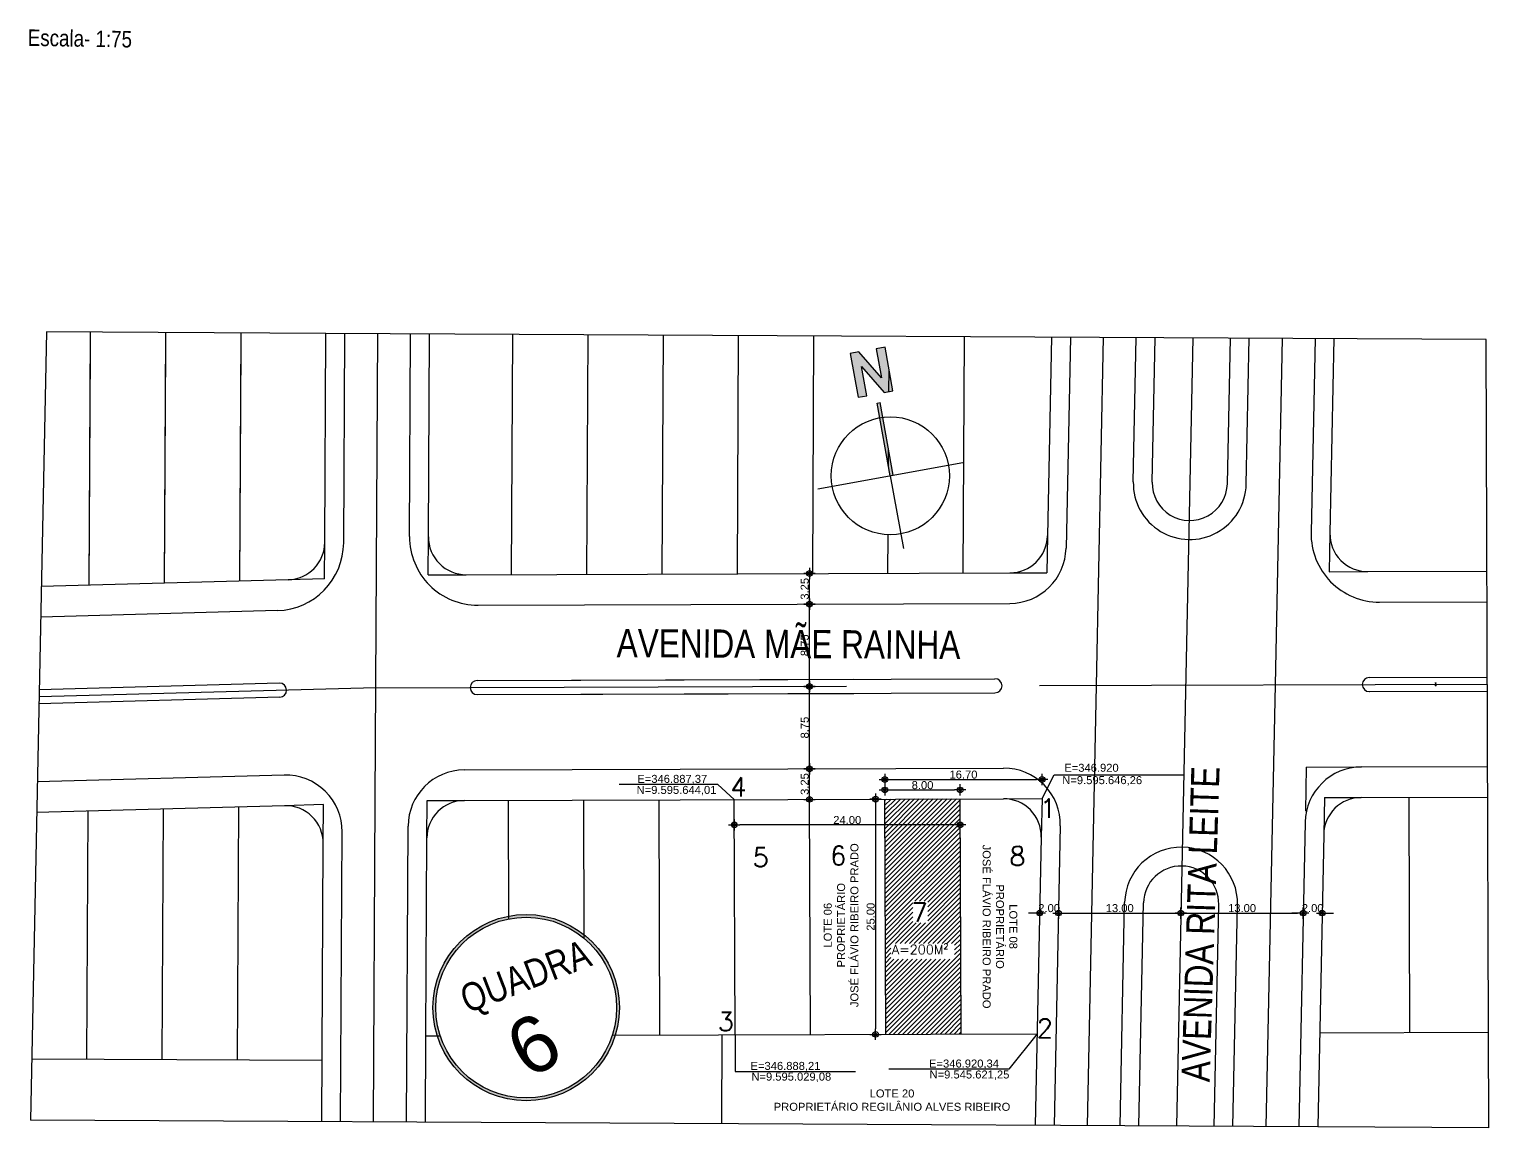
# Model space of a CAD drawing. Header units: millimetres. Extents: x 0 to 5100, y -1 to 1869.
# Drawn here: x 2273.3 to 2428.4, y 966.6 to 1083.4 of the extents above; entities that cross this region are included whole.
import ezdxf

# ---------------------------------------------------------------- set-up
doc = ezdxf.new("R2010")
doc.units = ezdxf.units.MM
doc.header["$LTSCALE"] = 20
for name, pattern in [('ACAD_ISO06W100', [37.5, 24, -3, 0.5, -3, 0.5, -3, 0.5, -3]), ('CONTINU', [0]), ('HIDDEN', [0.375, 0.25, -0.125])]:
    doc.linetypes.add(name, pattern=pattern)
for name, color, linetype in [('ARVORES', 6, 'Continuous'), ('CASA', 3, 'Continuous'), ('CERCADURA', 2, 'Continuous'), ('COTA', 7, 'Continuous'), ('EIXO', 1, 'HIDDEN'), ('LOTE', 51, 'Continuous'), ('MEIOFIO', 2, 'Continuous'), ('NOMERUAS', 50, 'Continuous'), ('POLYLINE', 1, 'Continuous'), ('QUADRA', 4, 'Continuous'), ('TEXTO', 3, 'Continuous'), ('TXT', 2, 'Continuous'), ('Área Verde Geral', 98, 'Continuous')]:
    doc.layers.add(name, color=color, linetype=linetype)
doc.layers.add('hachuras', color=253, linetype='Continuous', lineweight=5)
doc.styles.add('COTA', font='arial.ttf')
doc.styles.add('F2', font='ARIALN.TTF')
doc.styles.add('ROMANS', font='romans__.ttf', dxfattribs={"height": 0.1})
doc.styles.add('SANSSERIF', font='sas_____.pfb', dxfattribs={"height": 1})
doc.dimstyles.new('BOLA100', dxfattribs={"dimscale": 0, "dimtxt": 1.9, "dimasz": 0.18, "dimexe": 0.18, "dimexo": 0.063, "dimgap": 0, "dimtad": 1, "dimzin": 4, "dimdsep": 46, "dimtxsty": 'ROMANS', "dimcen": 0.09, "dimse1": 1, "dimse2": 1, "dimsd1": 1, "dimsd2": 1, "dimclrt": 256, "dimaunit": 1, "dimadec": 4, "dimazin": 0, "dimtfac": 1.2, "dimtix": 1, "dimtmove": 2, "dimatfit": 3, "dimfxl": 1, "dimtvp": 2, "dimtolj": 1, "dimtzin": 4, "dimarcsym": 0})
doc.dimstyles.new('COTAS_EXTERNA_SIT', dxfattribs={"dimtxt": 0.85, "dimasz": 0.6, "dimexe": 0.1, "dimexo": 0.05, "dimgap": 0.08, "dimtad": 1, "dimzin": 4, "dimdsep": 46, "dimtxsty": 'COTA', "dimblk": 'COTAS_STILUS', "dimcen": 0, "dimse1": 1, "dimse2": 1, "dimclrd": 4, "dimclrt": 232, "dimadec": 0, "dimazin": 1, "dimtfac": 1, "dimtix": 1, "dimtofl": 0, "dimtmove": 0, "dimatfit": 2, "dimldrblk": 'COTAS_STILUS', "dimfxl": 1, "dimtfillclr": 1, "dimtolj": 1, "dimtzin": 0, "dimarcsym": 0})

# ---------------------------------------------------------------- blocks, each defined once
blk = doc.blocks.new('*D506')
at = {"layer": 'COTA', "insert": (2422.75, 1013.77), "char_height": 0.1, "attachment_point": 5, "rotation": 270.1951, "style": 'ROMANS'}
blk.add_mtext('\\A1;24.00', dxfattribs=at)
blk = doc.blocks.new('COTAS_STILUS')
at = {"ltscale": 5}
for p, q in [((1, 0), (-1, 0)), ((0, -1), (0, 1))]:
    blk.add_line(p, q, dxfattribs=at)
for radius in [0.5, 0.25]:
    blk.add_circle((0, 0), radius, dxfattribs=at)
blk = doc.blocks.new('*D536')
at = {"layer": 'COTA', "color": 4, "lineweight": -2}
blk.add_line((2364.84, 1002.54), (2371.64, 1002.54), dxfattribs=at)
at = {"layer": 'COTA', "color": 4, "lineweight": -2, "xscale": 0.6, "yscale": 0.6, "zscale": 0.6, "rotation": 180}
blk.add_blockref('COTAS_STILUS', (2364.24, 1002.54), dxfattribs=at)
at = {"layer": 'COTA', "color": 4, "lineweight": -2, "xscale": 0.6, "yscale": 0.6, "zscale": 0.6}
blk.add_blockref('COTAS_STILUS', (2372.24, 1002.54), dxfattribs=at)
at = {"layer": 'COTA', "color": 232, "insert": (2368.24, 1003.05), "char_height": 0.85, "attachment_point": 5, "style": 'COTA'}
blk.add_mtext('\\A1;8.00', dxfattribs=at)
blk = doc.blocks.new('*D537')
at = {"layer": 'COTA', "color": 4, "lineweight": -2}
blk.add_line((2363.25, 1000.97), (2363.25, 977.17), dxfattribs=at)
at = {"layer": 'COTA', "color": 4, "lineweight": -2, "xscale": 0.6, "yscale": 0.6, "zscale": 0.6}
for p, rotation in [((2363.25, 1001.57), 90), ((2363.25, 976.57), 270)]:
    blk.add_blockref('COTAS_STILUS', p, dxfattribs=dict(at, rotation=rotation))
at = {"layer": 'COTA', "color": 232, "insert": (2362.73, 989.07), "char_height": 0.85, "attachment_point": 5, "rotation": 90, "style": 'COTA'}
blk.add_mtext('\\A1;25.00', dxfattribs=at)
blk = doc.blocks.new('*D538')
at = {"layer": 'COTA', "color": 4, "lineweight": -2}
blk.add_line((2364.84, 1003.66), (2380.34, 1003.66), dxfattribs=at)
at = {"layer": 'COTA', "color": 4, "lineweight": -2, "xscale": 0.6, "yscale": 0.6, "zscale": 0.6, "rotation": 180}
blk.add_blockref('COTAS_STILUS', (2364.24, 1003.66), dxfattribs=at)
at = {"layer": 'COTA', "color": 4, "lineweight": -2, "xscale": 0.6, "yscale": 0.6, "zscale": 0.6}
blk.add_blockref('COTAS_STILUS', (2380.94, 1003.66), dxfattribs=at)
at = {"layer": 'COTA', "color": 232, "insert": (2372.59, 1004.17), "char_height": 0.85, "attachment_point": 5, "style": 'COTA'}
blk.add_mtext('\\A1;16.70', dxfattribs=at)
blk = doc.blocks.new('*D539')
at = {"layer": 'COTA', "color": 4, "lineweight": -2}
blk.add_line((2371.64, 998.83), (2348.84, 998.83), dxfattribs=at)
at = {"layer": 'COTA', "color": 4, "lineweight": -2, "xscale": 0.6, "yscale": 0.6, "zscale": 0.6, "rotation": 180}
blk.add_blockref('COTAS_STILUS', (2348.24, 998.83), dxfattribs=at)
at = {"layer": 'COTA', "color": 4, "lineweight": -2, "xscale": 0.6, "yscale": 0.6, "zscale": 0.6}
blk.add_blockref('COTAS_STILUS', (2372.24, 998.83), dxfattribs=at)
at = {"layer": 'COTA', "color": 232, "insert": (2360.24, 999.34), "char_height": 0.85, "attachment_point": 5, "style": 'COTA'}
blk.add_mtext('\\A1;24.00', dxfattribs=at)
blk = doc.blocks.new('*D540')
at = {"layer": 'COTA', "color": 4, "lineweight": -2}
blk.add_line((2356.23, 1002.14), (2356.23, 1004.19), dxfattribs=at)
at = {"layer": 'COTA', "color": 4, "lineweight": -2, "xscale": 0.6, "yscale": 0.6, "zscale": 0.6}
for p, rotation in [((2356.23, 1004.79), 90), ((2356.23, 1001.54), 270)]:
    blk.add_blockref('COTAS_STILUS', p, dxfattribs=dict(at, rotation=rotation))
at = {"layer": 'COTA', "color": 232, "insert": (2355.72, 1003.17), "char_height": 0.85, "attachment_point": 5, "rotation": 90, "style": 'COTA'}
blk.add_mtext('\\A1;3.25', dxfattribs=at)
blk = doc.blocks.new('*D541')
at = {"layer": 'COTA', "color": 4, "lineweight": -2}
blk.add_line((2356.23, 1005.39), (2356.23, 1012.94), dxfattribs=at)
at = {"layer": 'COTA', "color": 4, "lineweight": -2, "xscale": 0.6, "yscale": 0.6, "zscale": 0.6}
for p, rotation in [((2356.23, 1013.54), 90), ((2356.23, 1004.79), 270)]:
    blk.add_blockref('COTAS_STILUS', p, dxfattribs=dict(at, rotation=rotation))
at = {"layer": 'COTA', "color": 232, "insert": (2355.72, 1009.17), "char_height": 0.85, "attachment_point": 5, "rotation": 90, "style": 'COTA'}
blk.add_mtext('\\A1;8.75', dxfattribs=at)
blk = doc.blocks.new('*D542')
at = {"layer": 'COTA', "color": 4, "lineweight": -2}
blk.add_line((2356.23, 1014.14), (2356.23, 1021.69), dxfattribs=at)
at = {"layer": 'COTA', "color": 4, "lineweight": -2, "xscale": 0.6, "yscale": 0.6, "zscale": 0.6}
for p, rotation in [((2356.23, 1022.29), 90), ((2356.23, 1013.54), 270)]:
    blk.add_blockref('COTAS_STILUS', p, dxfattribs=dict(at, rotation=rotation))
at = {"layer": 'COTA', "color": 232, "insert": (2355.72, 1017.92), "char_height": 0.85, "attachment_point": 5, "rotation": 90, "style": 'COTA'}
blk.add_mtext('\\A1;8.75', dxfattribs=at)
blk = doc.blocks.new('*D543')
at = {"layer": 'COTA', "color": 4, "lineweight": -2}
blk.add_line((2356.23, 1022.89), (2356.23, 1024.94), dxfattribs=at)
at = {"layer": 'COTA', "color": 4, "lineweight": -2, "xscale": 0.6, "yscale": 0.6, "zscale": 0.6}
for p, rotation in [((2356.23, 1025.54), 90), ((2356.23, 1022.29), 270)]:
    blk.add_blockref('COTAS_STILUS', p, dxfattribs=dict(at, rotation=rotation))
at = {"layer": 'COTA', "color": 232, "insert": (2355.72, 1023.92), "char_height": 0.85, "attachment_point": 5, "rotation": 90, "style": 'COTA'}
blk.add_mtext('\\A1;3.25', dxfattribs=at)
blk = doc.blocks.new('*D544')
at = {"layer": 'COTA', "color": 4, "lineweight": -2}
for p, q in [((2380.09, 989.46), (2379.49, 989.46)), ((2383.29, 989.46), (2383.89, 989.46))]:
    blk.add_line(p, q, dxfattribs=at)
at = {"layer": 'COTA', "color": 4, "lineweight": -2, "xscale": 0.6, "yscale": 0.6, "zscale": 0.6}
blk.add_blockref('COTAS_STILUS', (2380.69, 989.46), dxfattribs=at)
at = {"layer": 'COTA', "color": 4, "lineweight": -2, "xscale": 0.6, "yscale": 0.6, "zscale": 0.6, "rotation": 180}
blk.add_blockref('COTAS_STILUS', (2382.69, 989.46), dxfattribs=at)
at = {"layer": 'COTA', "color": 232, "insert": (2381.69, 989.98), "char_height": 0.85, "attachment_point": 5, "style": 'COTA'}
blk.add_mtext('\\A1;2.00', dxfattribs=at)
blk = doc.blocks.new('*D545')
at = {"layer": 'COTA', "color": 4, "lineweight": -2}
blk.add_line((2383.29, 989.46), (2395.08, 989.46), dxfattribs=at)
at = {"layer": 'COTA', "color": 4, "lineweight": -2, "xscale": 0.6, "yscale": 0.6, "zscale": 0.6, "rotation": 180}
blk.add_blockref('COTAS_STILUS', (2382.69, 989.46), dxfattribs=at)
at = {"layer": 'COTA', "color": 4, "lineweight": -2, "xscale": 0.6, "yscale": 0.6, "zscale": 0.6}
blk.add_blockref('COTAS_STILUS', (2395.68, 989.46), dxfattribs=at)
at = {"layer": 'COTA', "color": 232, "insert": (2389.19, 989.98), "char_height": 0.85, "attachment_point": 5, "style": 'COTA'}
blk.add_mtext('\\A1;13.00', dxfattribs=at)
blk = doc.blocks.new('*D546')
at = {"layer": 'COTA', "color": 4, "lineweight": -2}
blk.add_line((2396.28, 989.46), (2408.09, 989.46), dxfattribs=at)
at = {"layer": 'COTA', "color": 4, "lineweight": -2, "xscale": 0.6, "yscale": 0.6, "zscale": 0.6, "rotation": 180}
blk.add_blockref('COTAS_STILUS', (2395.68, 989.46), dxfattribs=at)
at = {"layer": 'COTA', "color": 4, "lineweight": -2, "xscale": 0.6, "yscale": 0.6, "zscale": 0.6}
blk.add_blockref('COTAS_STILUS', (2408.69, 989.46), dxfattribs=at)
at = {"layer": 'COTA', "color": 232, "insert": (2402.19, 989.98), "char_height": 0.85, "attachment_point": 5, "style": 'COTA'}
blk.add_mtext('\\A1;13.00', dxfattribs=at)
blk = doc.blocks.new('*D547')
at = {"layer": 'COTA', "color": 4, "lineweight": -2}
for p, q in [((2408.09, 989.46), (2407.49, 989.46)), ((2411.29, 989.46), (2411.89, 989.46))]:
    blk.add_line(p, q, dxfattribs=at)
at = {"layer": 'COTA', "color": 4, "lineweight": -2, "xscale": 0.6, "yscale": 0.6, "zscale": 0.6}
blk.add_blockref('COTAS_STILUS', (2408.69, 989.46), dxfattribs=at)
at = {"layer": 'COTA', "color": 4, "lineweight": -2, "xscale": 0.6, "yscale": 0.6, "zscale": 0.6, "rotation": 180}
blk.add_blockref('COTAS_STILUS', (2410.69, 989.46), dxfattribs=at)
at = {"layer": 'COTA', "color": 232, "insert": (2409.69, 989.98), "char_height": 0.85, "attachment_point": 5, "style": 'COTA'}
blk.add_mtext('\\A1;2.00', dxfattribs=at)
blk = doc.blocks.new('Norte1-flat-1-flat-1')
at = {"linetype": 'CONTINU'}
blk.add_hatch(color=7, dxfattribs=at).paths.add_polyline_path([(-21.16, 37.23), (-23.84, 35.94), (-17.39, 22.5), (-14.71, 23.79), (-19.01, 32.75), (-9.36, 26.36), (-6.68, 27.64), (-13.13, 41.08), (-15.81, 39.8), (-11.51, 30.84)])
h = blk.add_hatch(color=7, dxfattribs=at)
h.paths.add_polyline_path([(-9.82, 22.74), (-10.71, 22.31), (-8.57, 17.85, -0.012506), (-7.66, 18.26)])
h.paths.add_polyline_path([(-7.66, 18.26, 0.012506), (-8.57, 17.85), (0, 0), (0.89, 0.43)])
at = {"color": 7, "linetype": 'CONTINU'}
for p, q in [((-10.71, 22.31), (-9.82, 22.74)), ((0, 0), (-10.71, 22.31)), ((0.89, 0.43), (-9.82, 22.74)), ((-22.31, -10.71), (22.31, 10.71)), ((0, 0), (10.71, -22.31))]:
    blk.add_line(p, q, dxfattribs=at)
blk.add_lwpolyline([(-23.84, 35.94), (-17.39, 22.5), (-14.71, 23.79), (-19.01, 32.75), (-9.36, 26.36), (-6.68, 27.64), (-13.13, 41.08), (-15.81, 39.8), (-11.51, 30.84), (-21.16, 37.23)], close=True, dxfattribs=at)
blk.add_circle((0, 0), 19.8, dxfattribs=at)

msp = doc.modelspace()

# ---------------------------------------------------------------- hatches: boundary and pattern name
at = {"layer": 'CERCADURA'}
h = msp.add_hatch(color=151, dxfattribs=at)
h.paths.add_polyline_path([(2316.941, 975.7, 1), (2335.303, 983.119, 1)])
h.paths.add_polyline_path([(2335.025, 983.007, -1), (2317.219, 975.813, -1)], flags=16)
h.paths.add_polyline_path([(2317.929, 977.612), (2332.102, 984.025), (2330.069, 988.519), (2315.895, 982.105)], flags=8)
h.paths.add_polyline_path([(2321.661, 968.968), (2333.93, 974.52), (2329.59, 984.112), (2317.32, 978.56)], flags=24)

# ---------------------------------------------------------------- linework, layer by layer
at = {"layer": 'CASA', "color": 7, "linetype": 'ACAD_ISO06W100'}
for p, q in [((2275.165, 1051.223), (2273.443, 967.448)), ((2396.947, 1050.585), (2395.225, 966.81))]:
    msp.add_line(p, q, dxfattribs=at)
at = {"layer": 'CERCADURA', "color": 151}
for radius in [9.902, 9.602]:
    msp.add_circle((2326.122, 979.41, 61.298), radius, dxfattribs=at)
at = {"layer": 'EIXO', "linetype": 'HIDDEN', "ltscale": 10}
for p, q in [((2310.092, 1001.433), (2310.351, 1051.039)), ((2387.446, 1050.635), (2386.686, 1013.646)), ((2406.448, 1050.536), (2405.691, 1013.711)), ((2310.152, 1013.386), (2274.368, 1012.441)), ((2310.154, 1013.386), (2380.657, 1013.626)), ((2380.657, 1013.626), (2428.245, 1013.788)), ((2386.686, 1013.646), (2385.724, 966.86)), ((2405.691, 1013.711), (2404.726, 966.76)), ((2309.913, 967.257), (2310.092, 1001.433)), ((2309.913, 967.257), (2310.092, 1001.433)), ((2315.571, 997.439), (2315.592, 1001.404)), ((2315.592, 1001.404), (2319.557, 1001.418)), ((2376.84, 1001.613), (2380.937, 1001.627)), ((2380.937, 1001.627), (2380.853, 997.531))]:
    msp.add_line(p, q, dxfattribs=at)
at = {"layer": 'EIXO', "linetype": 'HIDDEN', "ltscale": 5}
for p in [(2381.511, 1029.533), (2377.525, 1025.615)]:
    msp.add_line(p, (2381.431, 1025.629), dxfattribs=at)
at = {"layer": 'hachuras'}
for p, q in [((2364.242, 1001.415), (2364.397, 1001.57)), ((2364.244, 1000.922), (2364.894, 1001.572)), ((2364.245, 1000.429), (2365.39, 1001.574)), ((2364.247, 999.935), (2365.887, 1001.575)), ((2364.249, 999.442), (2366.384, 1001.577)), ((2364.25, 998.949), (2366.88, 1001.579)), ((2364.252, 998.456), (2367.377, 1001.581)), ((2364.254, 997.962), (2367.874, 1001.582)), ((2364.255, 997.469), (2368.37, 1001.584)), ((2364.257, 996.976), (2368.867, 1001.586)), ((2364.259, 996.482), (2369.364, 1001.587)), ((2364.26, 995.989), (2369.86, 1001.589)), ((2364.262, 995.496), (2370.357, 1001.591)), ((2364.264, 995.002), (2370.854, 1001.592)), ((2364.265, 994.509), (2371.35, 1001.594)), ((2364.267, 994.016), (2371.847, 1001.596)), ((2364.269, 993.523), (2372.242, 1001.495)), ((2364.27, 993.029), (2372.243, 1001.002)), ((2364.272, 992.536), (2372.245, 1000.509)), ((2364.274, 992.043), (2372.247, 1000.016)), ((2364.275, 991.549), (2372.248, 999.522)), ((2364.277, 991.056), (2372.25, 999.029)), ((2364.279, 990.563), (2372.252, 998.536)), ((2364.281, 990.07), (2372.253, 998.042)), ((2364.282, 989.576), (2372.255, 997.549)), ((2364.284, 989.083), (2372.257, 997.056)), ((2364.286, 988.59), (2372.258, 996.563)), ((2364.287, 988.096), (2372.26, 996.069)), ((2367.415, 990.729), (2372.262, 995.576)), ((2367.91, 990.729), (2372.263, 995.083)), ((2368.405, 990.729), (2372.265, 994.589)), ((2368.787, 990.617), (2372.267, 994.096)), ((2368.787, 990.122), (2372.269, 993.603)), ((2368.787, 989.627), (2372.27, 993.109)), ((2368.787, 989.132), (2372.272, 992.616)), ((2366.852, 986.207), (2372.275, 991.63)), ((2367.347, 986.207), (2372.277, 991.136)), ((2368.787, 988.637), (2372.274, 992.123)), ((2364.289, 987.603), (2367.222, 990.536)), ((2364.291, 987.11), (2367.222, 990.041)), ((2364.292, 986.616), (2367.222, 989.546)), ((2367.842, 986.207), (2372.279, 990.643)), ((2368.337, 986.207), (2372.28, 990.15)), ((2368.832, 986.207), (2372.282, 989.656)), ((2364.294, 986.123), (2367.222, 989.051)), ((2364.296, 985.63), (2367.222, 988.556)), ((2365.368, 986.207), (2367.571, 988.41)), ((2365.862, 986.207), (2368.066, 988.41)), ((2366.357, 986.207), (2368.561, 988.41)), ((2369.327, 986.207), (2372.284, 989.163)), ((2369.822, 986.207), (2372.285, 988.67)), ((2370.317, 986.207), (2372.287, 988.177)), ((2370.812, 986.207), (2372.289, 987.683)), ((2371.307, 986.207), (2372.29, 987.19)), ((2371.628, 986.033), (2372.292, 986.697)), ((2364.297, 985.137), (2364.873, 985.712)), ((2364.299, 984.643), (2364.873, 985.217)), ((2364.324, 977.244), (2372.297, 985.217)), ((2371.628, 985.538), (2372.294, 986.203)), ((2371.628, 985.043), (2372.295, 985.71)), ((2364.301, 984.15), (2364.873, 984.722)), ((2364.302, 983.657), (2365.194, 984.548)), ((2364.304, 983.163), (2365.689, 984.548)), ((2364.306, 982.67), (2366.183, 984.548)), ((2364.307, 982.177), (2366.678, 984.548)), ((2364.309, 981.683), (2367.173, 984.548)), ((2364.311, 981.19), (2367.668, 984.548)), ((2364.312, 980.697), (2368.163, 984.548)), ((2364.314, 980.204), (2368.658, 984.548)), ((2364.316, 979.71), (2369.153, 984.548)), ((2364.317, 979.217), (2369.648, 984.548)), ((2364.319, 978.724), (2370.143, 984.548)), ((2364.321, 978.23), (2370.638, 984.548)), ((2364.322, 977.737), (2371.133, 984.548)), ((2364.326, 976.751), (2372.299, 984.723)), ((2364.641, 976.571), (2372.3, 984.23)), ((2365.138, 976.573), (2372.302, 983.737)), ((2365.635, 976.574), (2372.304, 983.244)), ((2366.131, 976.576), (2372.305, 982.75)), ((2366.628, 976.578), (2372.307, 982.257)), ((2367.125, 976.58), (2372.309, 981.764)), ((2367.621, 976.581), (2372.311, 981.27)), ((2368.118, 976.583), (2372.312, 980.777)), ((2368.615, 976.585), (2372.314, 980.284)), ((2369.111, 976.586), (2372.316, 979.79)), ((2369.608, 976.588), (2372.317, 979.297)), ((2370.105, 976.59), (2372.319, 978.804)), ((2370.601, 976.591), (2372.321, 978.311)), ((2371.098, 976.593), (2372.322, 977.817)), ((2371.595, 976.595), (2372.324, 977.324)), ((2372.091, 976.596), (2372.326, 976.831))]:
    msp.add_line(p, q, dxfattribs=at)
at = {"layer": 'LOTE'}
for p, q in [((2304.852, 1051.068), (2275.165, 1051.223)), ((2279.711, 1024.305), (2279.852, 1051.198)), ((2287.712, 1024.526), (2287.852, 1051.157)), ((2295.714, 1024.747), (2295.852, 1051.115)), ((2428.12, 1050.422), (2304.852, 1051.068)), ((2324.568, 1025.435), (2324.701, 1050.964)), ((2332.567, 1025.393), (2332.701, 1050.922)), ((2340.568, 1025.489), (2340.701, 1050.88)), ((2348.568, 1025.517), (2348.701, 1050.838)), ((2356.569, 1025.544), (2356.701, 1050.796)), ((2372.569, 1025.598), (2372.701, 1050.712)), ((2428.405, 966.636), (2428.12, 1050.422)), ((2279.711, 1024.305), (2279.842, 1049.309)), ((2287.712, 1024.526), (2287.843, 1049.529)), ((2295.714, 1024.747), (2295.845, 1049.75)), ((2364.67, 1044.864), (2364.682, 1047.239)), ((2364.629, 1036.973), (2364.638, 1038.684)), ((2364.569, 1025.571), (2364.59, 1029.66)), ((2364.569, 1025.571), (2364.59, 1029.66)), ((2299.685, 1021.605), (2274.542, 1020.911)), ((2279.447, 973.917), (2279.585, 1000.293)), ((2287.447, 973.875), (2287.587, 1000.513)), ((2295.447, 973.833), (2295.588, 1000.734)), ((2324.284, 988.834), (2324.242, 1001.434)), ((2332.292, 986.767), (2332.242, 1001.461)), ((2340.327, 976.488), (2340.241, 1001.488)), ((2348.327, 976.516), (2348.241, 1001.515)), ((2356.327, 976.543), (2356.241, 1001.543)), ((2364.326, 976.57), (2364.241, 1001.57)), ((2372.326, 976.597), (2372.241, 1001.597)), ((2420.031, 976.76), (2419.946, 1001.76)), ((2315.461, 976.404), (2317.001, 976.409)), ((2335.263, 976.471), (2380.423, 976.625)), ((2346.912, 967.063), (2346.962, 976.511)), ((2410.432, 976.727), (2428.371, 976.788)), ((2304.447, 973.786), (2273.576, 973.947)), ((2410.226, 966.732), (2273.443, 967.448)), ((2428.405, 966.636), (2410.226, 966.732))]:
    msp.add_line(p, q, dxfattribs=at)
at = {"layer": 'MEIOFIO'}
for p, q in [((2306.735, 1028.814), (2306.852, 1051.057)), ((2306.735, 1028.814), (2306.852, 1051.057)), ((2313.739, 1029.461), (2313.851, 1051.02)), ((2383.946, 1050.653), (2383.485, 1028.242)), ((2390.631, 1035.28), (2390.946, 1050.617)), ((2392.631, 1035.256), (2392.947, 1050.606)), ((2400.629, 1035.092), (2400.947, 1050.564)), ((2402.628, 1035.033), (2402.948, 1050.554)), ((2409.948, 1050.517), (2409.524, 1029.898)), ((2321.013, 1022.173), (2377.507, 1022.365)), ((2416.798, 1022.499), (2428.215, 1022.538)), ((2320.917, 1014.172), (2375.93, 1014.36)), ((2320.917, 1014.172), (2360.922, 1014.309)), ((2415.709, 1014.495), (2428.242, 1014.538)), ((2299.895, 1013.894), (2274.383, 1013.19)), ((2320.922, 1012.672), (2375.935, 1012.86)), ((2320.922, 1012.672), (2360.927, 1012.809)), ((2415.678, 1012.995), (2428.247, 1013.038)), ((2299.936, 1012.394), (2274.352, 1011.689)), ((2414.87, 1004.992), (2428.275, 1005.038)), ((2300.409, 1004.118), (2274.182, 1003.395)), ((2319.557, 1004.668), (2376.859, 1004.863)), ((2408.892, 999.116), (2408.226, 966.742)), ((2306.413, 967.275), (2306.574, 998.089)), ((2313.413, 967.239), (2313.577, 998.699)), ((2382.878, 998.74), (2382.223, 966.878)), ((2389.224, 966.842), (2389.712, 990.581)), ((2391.224, 966.831), (2391.712, 990.54)), ((2399.225, 966.789), (2399.71, 990.375)), ((2401.225, 966.779), (2401.71, 990.334))]:
    msp.add_line(p, q, dxfattribs=at)
for centre, radius, start, end in [((2396.63, 1035.157), 6, 178.82222, 358.82222), ((2396.63, 1035.174), 4, 178.82222, 358.82222), ((2416.773, 1029.749), 7.25, 178.82222, 270.19505), ((2299.485, 1028.852), 7.25, 271.58026, 359.7), ((2320.988, 1029.423), 7.25, 179.7, 270.19505), ((2377.486, 1028.365), 6, 270.19505, 358.82222), ((2375.933, 1013.61), 0.75, 270.19505, 90.19505), ((2415.712, 1013.745), 0.75, 90.19505, 270.19505), ((2299.915, 1013.144), 0.75, 271.58026, 91.58026), ((2320.92, 1013.422), 0.75, 90.19505, 270.19505), ((2320.92, 1013.422), 0.75, 90.19505, 270.19505), ((2414.89, 998.992), 6, 90.19505, 178.82222), ((2300.574, 998.12), 6, 359.7, 91.58026), ((2319.577, 998.668), 6, 90.19505, 179.7), ((2376.88, 998.863), 6, 358.82222, 90.19505), ((2376.88, 998.863), 6, 358.82222, 90.19505), ((2395.711, 990.458), 6, 358.82222, 178.82222), ((2395.711, 990.458), 4, 358.82222, 178.82222)]:
    msp.add_arc(centre, radius, start, end, dxfattribs=at)
at = {"layer": 'POLYLINE'}
for p, q in [((2346.489, 1003.105), (2335.993, 1003.105)), ((2346.489, 1003.105), (2335.993, 1003.105)), ((2348.241, 1001.515), (2346.489, 1003.105)), ((2348.241, 1001.515), (2346.489, 1003.105))]:
    msp.add_line(p, q, dxfattribs=at)
for points in [[(2380.937, 1001.627), (2382.241, 1004.145), (2395.961, 1004.145)], [(2380.937, 1001.626), (2382.241, 1004.145), (2395.961, 1004.145)], [(2348.327, 976.516), (2348.327, 972.626), (2361.122, 972.626)], [(2380.423, 976.625), (2377.399, 972.877), (2364.644, 972.877)], [(2380.423, 976.625), (2377.399, 972.877), (2364.644, 972.877)]]:
    msp.add_lwpolyline(points, dxfattribs=at)
at = {"layer": 'QUADRA'}
for p, q in [((2304.735, 1028.866), (2304.852, 1051.068)), ((2304.735, 1028.866), (2304.852, 1051.068)), ((2315.738, 1029.439), (2315.851, 1051.01)), ((2381.945, 1050.664), (2381.511, 1029.533)), ((2411.948, 1050.507), (2411.523, 1029.827)), ((2319.752, 1025.419), (2377.525, 1025.615)), ((2415.536, 1025.745), (2428.204, 1025.788)), ((2300.846, 1024.888), (2274.609, 1024.164)), ((2300.457, 1000.868), (2274.115, 1000.142)), ((2319.557, 1001.418), (2376.84, 1001.613)), ((2319.557, 1001.418), (2376.84, 1001.613)), ((2414.851, 1001.742), (2428.286, 1001.788)), ((2315.461, 976.404), (2315.571, 997.439)), ((2380.853, 997.531), (2380.223, 966.889)), ((2410.865, 997.824), (2410.226, 966.732)), ((2304.413, 967.286), (2304.568, 996.849)), ((2315.413, 967.228), (2315.461, 976.404)), ((2315.413, 967.228), (2315.461, 976.404))]:
    msp.add_line(p, q, dxfattribs=at)
at = {"layer": 'QUADRA', "color": 8, "linetype": 'HIDDEN'}
for p, q in [((2411.523, 1029.827), (2411.439, 1025.731)), ((2304.715, 1024.995), (2304.735, 1028.866)), ((2315.717, 1025.405), (2315.738, 1029.439)), ((2315.717, 1025.405), (2319.752, 1025.419)), ((2411.439, 1025.731), (2415.536, 1025.745)), ((2304.715, 1024.995), (2300.846, 1024.888)), ((2304.589, 1000.982), (2300.457, 1000.868)), ((2304.568, 996.849), (2304.589, 1000.982))]:
    msp.add_line(p, q, dxfattribs=at)
at = {"layer": 'QUADRA', "color": 8, "linetype": 'HIDDEN', "ltscale": 3}
for p, q in [((2409.012, 1004.972), (2408.916, 1000.302)), ((2409.012, 1004.972), (2414.87, 1004.992)), ((2410.946, 1001.729), (2410.865, 997.824)), ((2410.946, 1001.729), (2414.851, 1001.742))]:
    msp.add_line(p, q, dxfattribs=at)
at = {"layer": 'QUADRA'}
for centre, start, end in [((2415.522, 1029.745), 178.82222, 270.19505), ((2300.735, 1028.887), 271.58026, 359.7), ((2319.738, 1029.419), 179.7, 270.19505), ((2377.512, 1029.615), 270.19505, 358.82222), ((2300.568, 996.87), 359.7, 91.58026), ((2319.571, 997.418), 90.19505, 179.7), ((2376.854, 997.613), 358.82222, 90.19505), ((2414.865, 997.742), 90.19505, 178.82222)]:
    msp.add_arc(centre, 4, start, end, dxfattribs=at)

# ---------------------------------------------------------------- block references
at = {"layer": 'Área Verde Geral', "xscale": 0.3169630706975011, "yscale": 0.3169630706975011, "zscale": 0.3169630706975011, "rotation": 344.6266731279047}
msp.add_blockref('Norte1-flat-1-flat-1', (2364.817, 1035.932), dxfattribs=at)

# ---------------------------------------------------------------- texts
at = {"layer": 'ARVORES', "color": 2, "linetype": 'Continuous', "style": 'SANSSERIF', "width": 0.8}
msp.add_text('QUADRA', height=3, rotation=21.04886, dxfattribs=at).set_placement((2319.886, 978.775))
at = {"layer": 'ARVORES', "color": 2, "linetype": 'Continuous', "style": 'SANSSERIF'}
msp.add_text('6', height=6, rotation=29.82964, dxfattribs=at).set_placement((2326.361, 971.717))
at = {"layer": 'COTA', "color": 232, "char_height": 0.85, "attachment_point": 5, "style": 'COTA'}
for s, insert in [('E=346.920', (2386.187, 1004.895)), ('E=346.887,37', (2341.65, 1003.64)), ('N=9.595.646,26', (2387.328, 1003.505)), ('N=9.595.644,01', (2342.099, 1002.468)), ('E=346.888,21', (2353.676, 973.137)), ('N=9.595.029,08', (2354.296, 971.999)), ('E=346.920,34', (2372.647, 973.388)), ('N=9.545.621,25', (2373.226, 972.225))]:
    msp.add_mtext_dynamic_manual_height_columns(s, width=0.62006, gutter_width=5, heights=[0], dxfattribs=dict(at, insert=insert))
for s, insert, rotation in [('\\A1;LOTE 06\\PPROPRIETÁRIO \\PJOSÉ FLÁVIO RIBEIRO PRADO', (2359.59, 988.168), 90), ('\\A1;LOTE 08\\PPROPRIETÁRIO \\PJOSÉ FLÁVIO RIBEIRO PRADO', (2376.461, 988.022), 270)]:
    msp.add_mtext(s, dxfattribs=dict(at, insert=insert, rotation=rotation))
at = {"layer": 'COTA', "color": 232, "insert": (2364.996, 969.573), "char_height": 0.85, "attachment_point": 5, "style": 'COTA'}
msp.add_mtext('\\A1;LOTE 20\\PPROPRIETÁRIO REGILÂNIO ALVES RIBEIRO', dxfattribs=at)
at = {"layer": 'NOMERUAS', "color": 2, "linetype": 'Continuous', "style": 'SANSSERIF', "width": 0.8}
for s, rotation, p in [('AVENIDA MÃE RAINHA', 359.70381, (2335.738, 1016.652, -61.298)), ('AVENIDA RITA LEITE', 88.17596, (2398.739, 971.472, -61.298))]:
    msp.add_text(s, height=3, rotation=rotation, dxfattribs=at).set_placement(p)
at = {"layer": 'POLYLINE', "lineweight": 25, "insert": (2364.985, 986.084), "char_height": 1, "attachment_point": 1, "style": 'ROMANS'}
msp.add_mtext_dynamic_manual_height_columns('A=200M²', width=0.62006, gutter_width=5, heights=[0], dxfattribs=at)
at = {"layer": 'TEXTO', "style": 'ROMANS'}
for s, rotation, p in [('4', 359.70301, (2347.828, 1001.866)), ('1', 359.70301, (2380.703, 999.591)), ('5', 0.34496, (2350.2, 994.374)), ('6', 0.34496, (2358.426, 994.562)), ('8', 0.34496, (2377.472, 994.509)), ('7', 0.34496, (2367.065, 988.527)), ('3', 359.70301, (2346.484, 976.933)), ('2', 359.70301, (2380.378, 976.221))]:
    msp.add_text(s, height=2, rotation=rotation, dxfattribs=at).set_placement(p)
at = {"layer": 'TXT', "color": 2, "extrusion": (0.084411, -0.001453, 0.99643), "style": 'F2', "oblique": 360}
msp.add_text('Escala- 1:75', height=1.74541, rotation=270.03855, dxfattribs=at).set_placement((1120.588, -2246.159, 190.308))

# ---------------------------------------------------------------- dimensions: what is measured, and where the dimension line sits
at = {"layer": 'COTA', "color": 4}
for base, p1, p2, picture, middle in [((2356.23, 1025.542), (2356.171, 1022.293), (2356.16, 1025.542), '*D543', (2355.716, 1023.918)), ((2356.23, 1022.293), (2356.201, 1013.543), (2356.171, 1022.293), '*D542', (2355.716, 1017.918)), ((2356.23, 1013.543), (2356.23, 1004.793), (2356.201, 1013.543), '*D541', (2355.716, 1009.168))]:
    dim = msp.add_linear_dim(base=base, p1=p1, p2=p2, angle=90, dimstyle='COTAS_EXTERNA_SIT', override={"dimtmove": 1}, dxfattribs=at)
    dim.commit()
    dim.dimension.update_dxf_attribs({"geometry": picture, "text_midpoint": middle})
at = {"layer": 'COTA'}
dim = msp.add_aligned_dim(p1=(2417.595, 1001.752), p2=(2417.513, 1025.751), distance=-5.141, dimstyle='BOLA100', override={"dimscale": 1}, dxfattribs=at)
dim.commit()
dim.dimension.update_dxf_attribs({"geometry": '*D506', "text_midpoint": (2422.746, 1013.769)})
at = {"layer": 'COTA', "color": 4}
for base, p1, p2, picture, middle in [((2356.23, 1004.793), (2356.241, 1001.543), (2356.23, 1004.793), '*D540', (2355.716, 1003.168)), ((2363.246, 976.57), (2364.241, 1001.57), (2364.326, 976.57), '*D537', (2362.732, 989.07))]:
    dim = msp.add_linear_dim(base=base, p1=p1, p2=p2, angle=90, dimstyle='COTAS_EXTERNA_SIT', dxfattribs=at)
    dim.commit()
    dim.dimension.update_dxf_attribs({"geometry": picture, "text_midpoint": middle})
for base, p1, p2, picture, middle in [((2380.937, 1003.659), (2364.241, 1001.57), (2380.937, 1001.627), '*D538', (2372.589, 1004.173)), ((2372.241, 1002.54), (2364.241, 1001.57), (2372.241, 1001.597), '*D536', (2368.241, 1003.054)), ((2348.241, 998.828), (2372.241, 1001.597), (2348.241, 1001.515), '*D539', (2360.241, 999.342)), ((2382.688, 989.462), (2380.688, 989.503), (2382.688, 989.462), '*D544', (2381.688, 989.976))]:
    dim = msp.add_linear_dim(base=base, p1=p1, p2=p2, dimstyle='COTAS_EXTERNA_SIT', dxfattribs=at)
    dim.commit()
    dim.dimension.update_dxf_attribs({"geometry": picture, "text_midpoint": middle})
for base, p1, p2, picture, middle in [((2395.685, 989.462), (2382.688, 989.462), (2395.685, 989.195), '*D545', (2389.186, 989.976)), ((2410.694, 989.462), (2408.695, 989.538), (2410.694, 989.507), '*D547', (2409.694, 989.976))]:
    dim = msp.add_linear_dim(base=base, p1=p1, p2=p2, dimstyle='COTAS_EXTERNA_SIT', override={"dimtmove": 1}, dxfattribs=at)
    dim.commit()
    dim.dimension.update_dxf_attribs({"geometry": picture, "text_midpoint": middle})
dim = msp.add_linear_dim(base=(2408.695, 989.462), p1=(2395.685, 989.195), p2=(2408.695, 989.538), text='13.00', dimstyle='COTAS_EXTERNA_SIT', override={"dimtmove": 1}, dxfattribs=at)
dim.commit()
dim.dimension.update_dxf_attribs({"geometry": '*D546', "text_midpoint": (2402.19, 989.976)})

doc.saveas('drawing.dxf')
